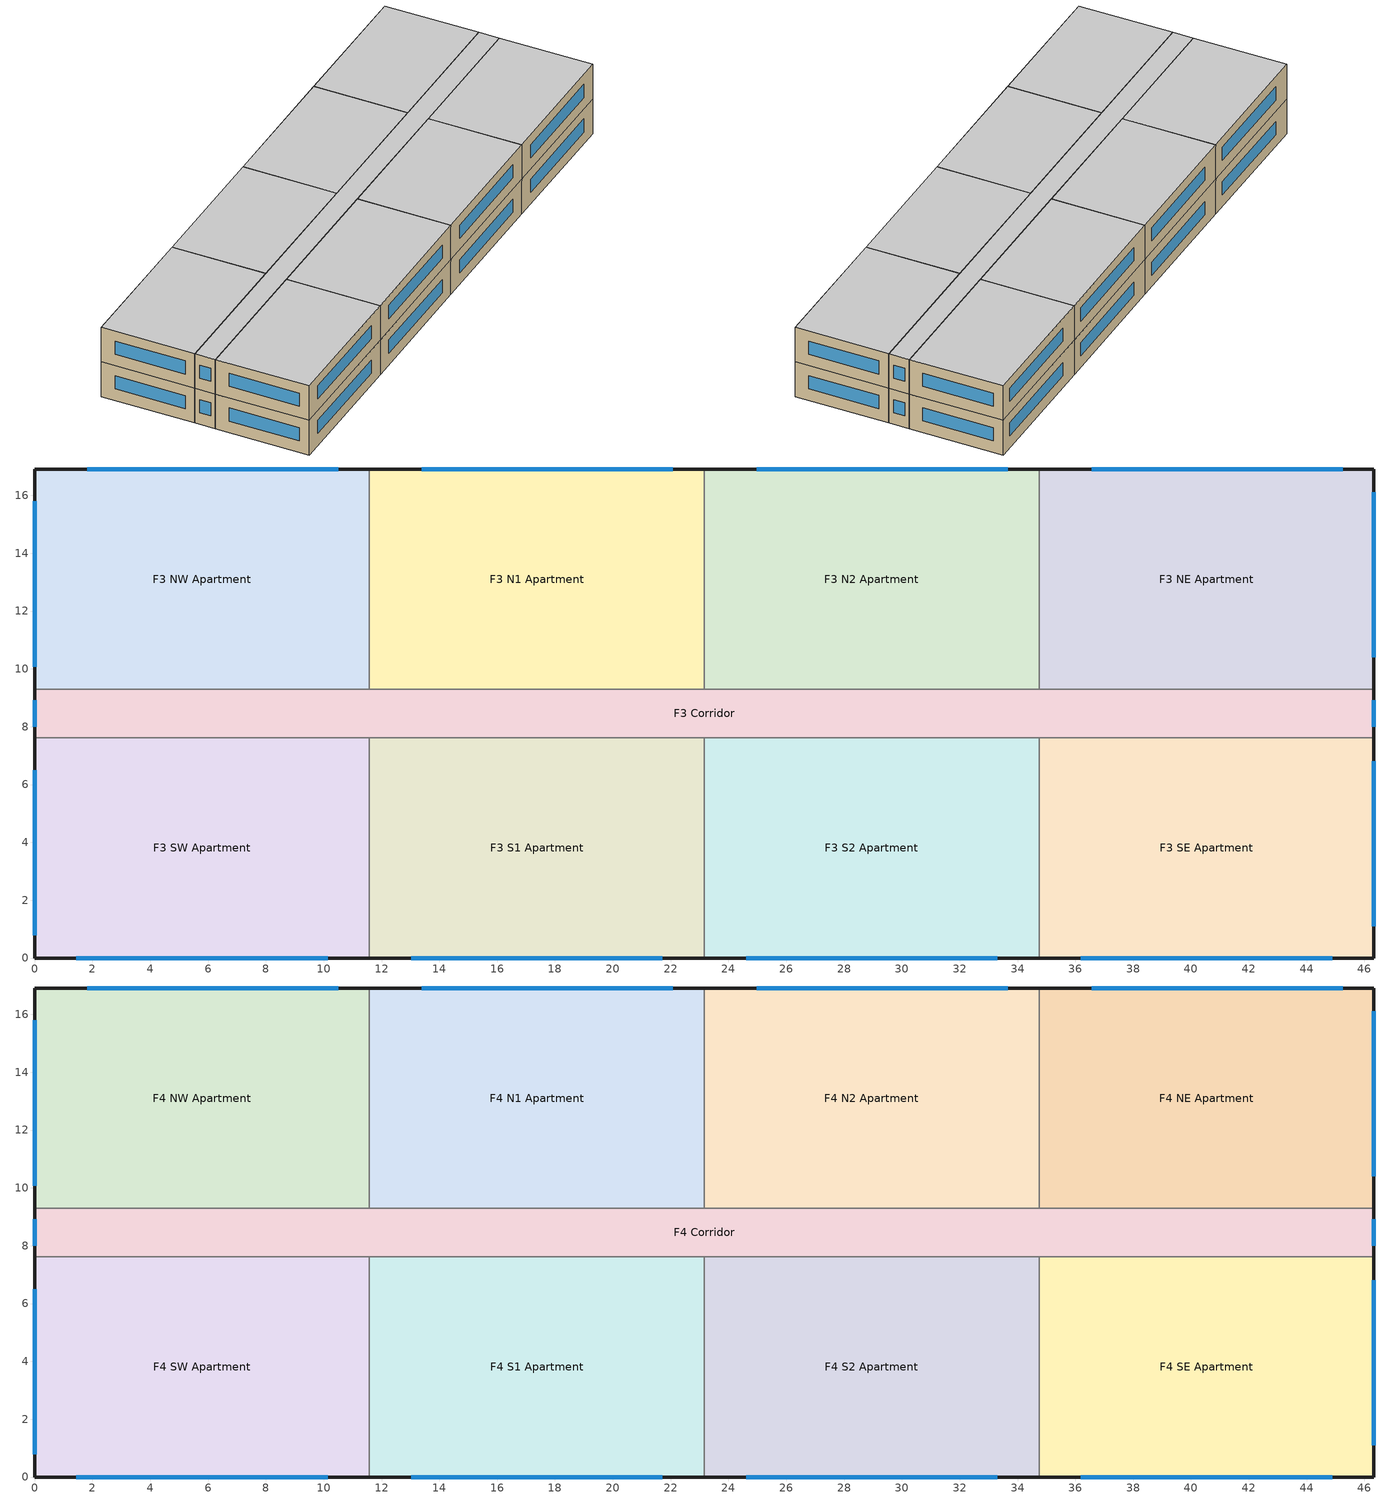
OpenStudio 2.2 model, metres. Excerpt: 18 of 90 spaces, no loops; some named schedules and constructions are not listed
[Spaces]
F3 NE Apartment
 floor to F2 NE Apartment: 46.33,16.92 46.33,9.3 34.75,9.3 34.75,16.92 z6.1
 wall outside: 46.33,9.3 46.33,16.92 34.75,16.92 z6.1:9.14
 wall to F3 N2 Apartment: 34.75,16.92 34.75,9.3 z6.1:9.14
 wall to F3 Corridor: 34.75,9.3 46.33,9.3 z6.1:9.14
 window: 46.33,10.4 46.33,16.11 / 45.25,16.92 36.56,16.92 z7.11:8.27
F3 SE Apartment
 floor to F2 SE Apartment: 46.33,7.62 46.33,0 34.75,0 34.75,7.62 z6.1
 wall outside: 34.75,0 46.33,0 46.33,7.62 z6.1:9.14
 wall to F3 Corridor: 46.33,7.62 34.75,7.62 z6.1:9.14
 wall to F3 S2 Apartment: 34.75,7.62 34.75,0 z6.1:9.14
 window: 36.19,0 44.88,0 / 46.33,1.1 46.33,6.81 z7.11:8.27
F3 N2 Apartment
 floor to F2 N2 Apartment: 34.75,16.92 34.75,9.3 23.16,9.3 23.16,16.92 z6.1
 wall outside: 34.75,16.92 23.16,16.92 z6.1:9.14
 wall to F3 Corridor: 23.16,9.3 34.75,9.3 z6.1:9.14
 wall to F3 N1 Apartment: 23.16,16.92 23.16,9.3 z6.1:9.14
 window: 33.66,16.92 24.98,16.92 z7.11:8.27
F3 NW Apartment
 floor to F2 NW Apartment: 11.58,16.92 11.58,9.3 0,9.3 0,16.92 z6.1
 wall outside: 11.58,16.92 0,16.92 0,9.3 z6.1:9.14
 wall to F3 N1 Apartment: 11.58,9.3 11.58,16.92 z6.1:9.14
 wall to F3 Corridor: 0,9.3 11.58,9.3 z6.1:9.14
 window: 0,15.8 0,10.08 / 10.5,16.92 1.81,16.92 z7.11:8.27
F3 Corridor
 floor to F2 Corridor: 46.33,9.3 46.33,7.62 0,7.62 0,9.3 z6.1
 wall outside: 0,9.3 0,7.62 / 46.33,7.62 46.33,9.3 z6.1:9.14
 wall to F3 S2 Apartment: 23.16,7.62 34.75,7.62 z6.1:9.14
 wall to F3 N1 Apartment: 23.16,9.3 11.58,9.3 z6.1:9.14
 wall to F3 S1 Apartment: 11.58,7.62 23.16,7.62 z6.1:9.14
 wall to F3 SW Apartment: 0,7.62 11.58,7.62 z6.1:9.14
 window: 0,8.91 0,8 / 46.33,8 46.33,8.91 z7.11:8.27
F3 SW Apartment
 floor to F2 SW Apartment: 11.58,7.62 11.58,0 0,0 0,7.62 z6.1
 wall outside: 0,7.62 0,0 11.58,0 z6.1:9.14
 wall to F3 S1 Apartment: 11.58,0 11.58,7.62 z6.1:9.14
 window: 0,6.5 0,0.79 / 1.45,0 10.13,0 z7.11:8.27
F3 N1 Apartment
 floor to F2 N1 Apartment: 23.16,16.92 23.16,9.3 11.58,9.3 11.58,16.92 z6.1
 wall outside: 23.16,16.92 11.58,16.92 z6.1:9.14
 window: 22.08,16.92 13.4,16.92 z7.11:8.27
F3 S2 Apartment
 floor to F2 S2 Apartment: 34.75,7.62 34.75,0 23.16,0 23.16,7.62 z6.1
 wall outside: 23.16,0 34.75,0 z6.1:9.14
 wall to F3 S1 Apartment: 23.16,7.62 23.16,0 z6.1:9.14
 window: 24.61,0 33.3,0 z7.11:8.27
F3 S1 Apartment
 floor to F2 S1 Apartment: 23.16,7.62 23.16,0 11.58,0 11.58,7.62 z6.1
 wall outside: 11.58,0 23.16,0 z6.1:9.14
 window: 13.03,0 21.72,0 z7.11:8.27
F4 NE Apartment
 floor to F3 NE Apartment: 46.33,16.92 46.33,9.3 34.75,9.3 34.75,16.92 z9.14
 wall outside: 46.33,9.3 46.33,16.92 34.75,16.92 z9.14:12.19
 wall to F4 Corridor: 34.75,9.3 46.33,9.3 z9.14:12.19
 wall to F4 N2 Apartment: 34.75,16.92 34.75,9.3 z9.14:12.19
 window: 45.25,16.92 36.56,16.92 / 46.33,10.4 46.33,16.11 z10.16:11.32
 ceiling to M NE Apartment: 46.33,9.3 46.33,16.92 34.75,16.92 34.75,9.3 z12.19
F4 S2 Apartment
 floor to F3 S2 Apartment: 34.75,7.62 34.75,0 23.16,0 23.16,7.62 z9.14
 wall outside: 23.16,0 34.75,0 z9.14:12.19
 wall to F4 S1 Apartment: 23.16,7.62 23.16,0 z9.14:12.19
 wall to F4 Corridor: 34.75,7.62 23.16,7.62 z9.14:12.19
 wall to F4 SE Apartment: 34.75,0 34.75,7.62 z9.14:12.19
 window: 24.61,0 33.3,0 z10.16:11.32
 ceiling to M S2 Apartment: 34.75,0 34.75,7.62 23.16,7.62 23.16,0 z12.19
F4 N2 Apartment
 floor to F3 N2 Apartment: 34.75,16.92 34.75,9.3 23.16,9.3 23.16,16.92 z9.14
 wall outside: 34.75,16.92 23.16,16.92 z9.14:12.19
 wall to F4 Corridor: 23.16,9.3 34.75,9.3 z9.14:12.19
 wall to F4 N1 Apartment: 23.16,16.92 23.16,9.3 z9.14:12.19
 window: 33.66,16.92 24.98,16.92 z10.16:11.32
 ceiling to M N2 Apartment: 34.75,9.3 34.75,16.92 23.16,16.92 23.16,9.3 z12.19
F4 NW Apartment
 floor to F3 NW Apartment: 11.58,16.92 11.58,9.3 0,9.3 0,16.92 z9.14
 wall outside: 11.58,16.92 0,16.92 0,9.3 z9.14:12.19
 wall to F4 N1 Apartment: 11.58,9.3 11.58,16.92 z9.14:12.19
 wall to F4 Corridor: 0,9.3 11.58,9.3 z9.14:12.19
 window: 0,15.8 0,10.08 / 10.5,16.92 1.81,16.92 z10.16:11.32
 ceiling to M NW Apartment: 11.58,9.3 11.58,16.92 0,16.92 0,9.3 z12.19
F4 N1 Apartment
 floor to F3 N1 Apartment: 23.16,16.92 23.16,9.3 11.58,9.3 11.58,16.92 z9.14
 wall outside: 23.16,16.92 11.58,16.92 z9.14:12.19
 wall to F4 Corridor: 11.58,9.3 23.16,9.3 z9.14:12.19
 window: 22.08,16.92 13.4,16.92 z10.16:11.32
 ceiling to M N1 Apartment: 23.16,9.3 23.16,16.92 11.58,16.92 11.58,9.3 z12.19
F4 Corridor
 floor to F3 Corridor: 46.33,9.3 46.33,7.62 0,7.62 0,9.3 z9.14
 wall outside: 0,9.3 0,7.62 / 46.33,7.62 46.33,9.3 z9.14:12.19
 wall to F4 SW Apartment: 0,7.62 11.58,7.62 z9.14:12.19
 wall to F4 S1 Apartment: 11.58,7.62 23.16,7.62 z9.14:12.19
 wall to F4 SE Apartment: 34.75,7.62 46.33,7.62 z9.14:12.19
 window: 0,8.91 0,8 / 46.33,8 46.33,8.91 z10.16:11.32
 ceiling to M Corridor: 46.33,7.62 46.33,9.3 0,9.3 0,7.62 z12.19
F4 SW Apartment
 floor to F3 SW Apartment: 11.58,7.62 11.58,0 0,0 0,7.62 z9.14
 wall outside: 0,7.62 0,0 11.58,0 z9.14:12.19
 wall to F4 S1 Apartment: 11.58,0 11.58,7.62 z9.14:12.19
 window: 1.45,0 10.13,0 / 0,6.5 0,0.79 z10.16:11.32
 ceiling to M SW Apartment: 11.58,0 11.58,7.62 0,7.62 0,0 z12.19
F4 SE Apartment
 floor to F3 SE Apartment: 46.33,7.62 46.33,0 34.75,0 34.75,7.62 z9.14
 wall outside: 34.75,0 46.33,0 46.33,7.62 z9.14:12.19
 window: 36.19,0 44.88,0 / 46.33,1.1 46.33,6.81 z10.16:11.32
 ceiling to M SE Apartment: 46.33,0 46.33,7.62 34.75,7.62 34.75,0 z12.19
F4 S1 Apartment
 floor to F3 S1 Apartment: 23.16,7.62 23.16,0 11.58,0 11.58,7.62 z9.14
 wall outside: 11.58,0 23.16,0 z9.14:12.19
 window: 13.03,0 21.72,0 z10.16:11.32
 ceiling to M S1 Apartment: 23.16,0 23.16,7.62 11.58,7.62 11.58,0 z12.19
[Site]
Edmonton Stony Plain_AB_CAN: Latitude {deg}=53.53; Longitude {deg}=-114.1; Time Zone {hr}=-7; Elevation {m}=723; Terrain=City
[Building]
NECB 2011-HighriseApartment-NECB HDD Method-CAN_AB_Edmonton.711230_CWEC.epw created: 2017-07-10 19:26:14 +0000: North Axis {deg}=0; Default Construction Set=NECB 2011 - HighApt - NECB HDD Method at climate 7a; Standards Number of Stories=10; Standards Number of Above Ground Stories=10; Standards Building Type=HighriseApartment
[Site:GroundTemperature:BuildingSurface]
19.527, 19.502, 19.536, 19.598, 20.002, 21.64, 22.225, 22.375, 21.449, 20.121, 19.802, 19.633
[Site:WaterMainsTemperature]
Calculation Method=Correlation; Annual Average Outdoor Air Temperature {C}=2.69167; Maximum Difference In Monthly Average Outdoor Air Temperatures {deltaC}=27.5
[Material:NoMass]
CP02 CARPET PAD: Roughness=VeryRough; Thermal Resistance {m2-K/W}=0.21648; Thermal Absorptance=0.9; Solar Absorptance=0.7; Visible Absorptance=0.8
[Material]
Name | Roughness | Thickness {m} | Conductivity {W/m-K} | Density {kg/m3} | Specific Heat {J/kg-K} | Thermal Absorptance | Solar Absorptance | Visible Absorptance
100mm Normalweight concrete floor | MediumSmooth | 0.1016 | 2.31 | 2322 | 832
G01 13mm gypsum board | Smooth | 0.0127 | 0.16 | 800 | 1090 | 0.9 | 0.7 | 0.5
G05 25mm wood | MediumSmooth | 0.0254 | 0.15 | 608 | 1630 | 0.9 | 0.5 | 0.5
[Construction]
Typical Interior Floor: 100mm Normalweight concrete floor, CP02 CARPET PAD
Typical Interior Wall: G01 13mm gypsum board, G01 13mm gypsum board
Typical Interior Ceiling: CP02 CARPET PAD, 100mm Normalweight concrete floor
Typical Interior Window: Clear 3mm
Typical Interior Door; Typical Interior Partition: G05 25mm wood
Customized Fenestration: cond=0.220 tvis=0.220 tsol=0.232: Customized Fenestration:: cond=0.220 tvis=0.220 tsol=0.232
Customized Fenestration: cond=0.220 tvis=0.441 tsol=0.279: Customized Fenestration:: cond=0.220 tvis=0.441 tsol=0.279
Customized Fenestration: cond=0.220 tvis=0.294 tsol=0.332: Customized Fenestration:: cond=0.220 tvis=0.294 tsol=0.332
Customized Fenestration: cond=0.220 tvis=0.898 tsol=0.837: Customized Fenestration:: cond=0.220 tvis=0.898 tsol=0.837
[DefaultConstructionSet]
NECB 2011 - HighApt - NECB HDD Method at climate 7a: Default Exterior Surface Constructions=NECB 2011 - HighApt - NECB HDD Method at climate 7a; Default Interior Surface Constructions=Default Surface Constructions 2; Default Ground Contact Surface Constructions=NECB 2011 - HighApt - NECB HDD Method at climate 7a 1; Default Exterior SubSurface Constructions=NECB 2011 - HighApt - NECB HDD Method at climate 7a; Default Interior SubSurface Constructions=Default Sub Surface Constructions 2; Interior Partition Construction=Typical Interior Partition
[DefaultSurfaceConstructions]
Name | Floor Construction | Wall Construction | Roof Ceiling Construction
Default Surface Constructions 2 | Typical Interior Floor | Typical Interior Wall | Typical Interior Ceiling
NECB 2011 - HighApt - NECB HDD Method at climate 7a | Customized opaque construction {25c85251-027f-4c4b-98d0-4d19ed811743} to conductance of 0.162 | Customized opaque construction {98fcf8a0-a023-402f-bc29-6b7dec0f4dfb} to conductance of 0.21 | Customized opaque construction {1528f22e-4cac-46f9-995e-7918e04bde54} to conductance of 0.162
NECB 2011 - HighApt - NECB HDD Method at climate 7a 1 | Customized opaque construction {a22f54b7-8d13-4159-bda5-802b874b8101} to conductance of 0.757 | Customized opaque construction {a22f54b7-8d13-4159-bda5-802b874b8101} to conductance of 0.284 | Customized opaque construction {a22f54b7-8d13-4159-bda5-802b874b8101} to conductance of 0.284
[DefaultSubSurfaceConstructions]
Name | Fixed Window Construction | Operable Window Construction | Door Construction | Glass Door Construction | Overhead Door Construction | Skylight Construction | Tubular Daylight Dome Construction | Tubular Daylight Diffuser Construction
Default Sub Surface Constructions 2 | Typical Interior Window | Typical Interior Window | Typical Interior Door
NECB 2011 - HighApt - NECB HDD Method at climate 7a | Customized Fenestration: cond=0.220 tvis=0.220 tsol=0.232 | Customized Fenestration: cond=0.220 tvis=0.220 tsol=0.232 | Customized opaque construction {4e6353cc-8e0a-4ae5-9cff-51b01faeae3c} to conductance of 2.2 | Customized Fenestration: cond=0.220 tvis=0.441 tsol=0.279 | Customized opaque construction {21e9142a-7cf5-465e-b68c-4949bd669524} to conductance of 2.2 | Customized Fenestration: cond=0.220 tvis=0.294 tsol=0.332 | Customized Fenestration: cond=0.220 tvis=0.898 tsol=0.837 | Customized Fenestration: cond=0.220 tvis=0.898 tsol=0.837
[WindowMaterial:Glazing]
Clear 3mm: Optical Data Type=SpectralAverage; Thickness {m}=0.003; Solar Transmittance at Normal Incidence=0.837; Front Side Solar Reflectance at Normal Incidence=0.075; Back Side Solar Reflectance at Normal Incidence=0.075; Visible Transmittance at Normal Incidence=0.898; Front Side Visible Reflectance at Normal Incidence=0.081; Back Side Visible Reflectance at Normal Incidence=0.081; Infrared Transmittance at Normal Incidence=0; Front Side Infrared Hemispherical Emissivity=0.84; Back Side Infrared Hemispherical Emissivity=0.84; Conductivity {W/m-K}=0.9; Dirt Correction Factor for Solar and Visible Transmittance=1; Solar Diffusing=No
[WindowMaterial:SimpleGlazingSystem] U-Factor {W/m2-K}=2.2; Solar Heat Gain Coefficient=0.6; Visible Transmittance=0.21
Customized Fenestration:: cond=0.220 tvis=0.220 tsol=0.232; Customized Fenestration:: cond=0.220 tvis=0.441 tsol=0.279; Customized Fenestration:: cond=0.220 tvis=0.294 tsol=0.332; Customized Fenestration:: cond=0.220 tvis=0.898 tsol=0.837
[Space] Part of Total Floor Area=Yes
Name | Space Type | Building Story | Thermal Zone
F4 N1 Apartment | Space Function Dwelling Unit(s) | Building Story 4 | Sp-F4 N1 Apartment Sys-1 Flr-8 Sch-G HPlcmt-north ZN
F4 S2 Apartment | Space Function Dwelling Unit(s) | Building Story 4 | Sp-F4 S2 Apartment Sys-1 Flr-8 Sch-G HPlcmt-south ZN
F3 SE Apartment | Space Function Dwelling Unit(s) | Building Story 3 | Sp-F3 SE Apartment Sys-1 Flr-9 Sch-G HPlcmt-south ZN
F3 NW Apartment | Space Function Dwelling Unit(s) | Building Story 3 | Sp-F3 NW Apartment Sys-1 Flr-9 Sch-G HPlcmt-north ZN
F4 S1 Apartment | Space Function Dwelling Unit(s) | Building Story 4 | Sp-F4 S1 Apartment Sys-1 Flr-8 Sch-G HPlcmt-south ZN
F4 NE Apartment | Space Function Dwelling Unit(s) | Building Story 4 | Sp-F4 NE Apartment Sys-1 Flr-8 Sch-G HPlcmt-north ZN
F3 N1 Apartment | Space Function Dwelling Unit(s) | Building Story 3 | Sp-F3 N1 Apartment Sys-1 Flr-9 Sch-G HPlcmt-north ZN
F4 SW Apartment | Space Function Dwelling Unit(s) | Building Story 4 | Sp-F4 SW Apartment Sys-1 Flr-8 Sch-G HPlcmt-south ZN
F3 NE Apartment | Space Function Dwelling Unit(s) | Building Story 3 | Sp-F3 NE Apartment Sys-1 Flr-9 Sch-G HPlcmt-north ZN
F4 N2 Apartment | Space Function Dwelling Unit(s) | Building Story 4 | Sp-F4 N2 Apartment Sys-1 Flr-8 Sch-G HPlcmt-north ZN
F4 NW Apartment | Space Function Dwelling Unit(s) | Building Story 4 | Sp-F4 NW Apartment Sys-1 Flr-8 Sch-G HPlcmt-north ZN
F4 Corridor | Space Function Corr. < 2.4m wide-sch-G | Building Story 4 | Sp-F4 Corridor Sys-1 Flr-8 Sch-G HPlcmt-east ZN
F3 S1 Apartment | Space Function Dwelling Unit(s) | Building Story 3 | Sp-F3 S1 Apartment Sys-1 Flr-9 Sch-G HPlcmt-south ZN
F3 N2 Apartment | Space Function Dwelling Unit(s) | Building Story 3 | Sp-F3 N2 Apartment Sys-1 Flr-9 Sch-G HPlcmt-north ZN
F3 S2 Apartment | Space Function Dwelling Unit(s) | Building Story 3 | Sp-F3 S2 Apartment Sys-1 Flr-9 Sch-G HPlcmt-south ZN
F3 Corridor | Space Function Corr. < 2.4m wide-sch-G | Building Story 3 | Sp-F3 Corridor Sys-1 Flr-9 Sch-G HPlcmt-east ZN
F3 SW Apartment | Space Function Dwelling Unit(s) | Building Story 3 | Sp-F3 SW Apartment Sys-1 Flr-9 Sch-G HPlcmt-south ZN
F4 SE Apartment | Space Function Dwelling Unit(s) | Building Story 4 | Sp-F4 SE Apartment Sys-1 Flr-8 Sch-G HPlcmt-south ZN
[BuildingStory]
Name | Nominal Z Coordinate {m}
Building Story 3 | 6.0957
Building Story 4 | 9.1435
[People:Definition] Number of People Calculation Method=People/Area; Fraction Radiant=0.3
Name | People per Space Floor Area {person/m2}
Space Function Corr. < 2.4m wide-sch-G People Definition | 0.0100104
Space Function Dwelling Unit(s) People Definition | 0.0166841
[People]
Space Function Corr. < 2.4m wide-sch-G People: People Definition=Space Function Corr. < 2.4m wide-sch-G People Definition; Space or SpaceType=Space Function Corr. < 2.4m wide-sch-G; Work Efficiency Schedule=Work Efficiency Schedule; Clothing Insulation Schedule=Clothing Schedule; Air Velocity Schedule=Air Velocity Schedule
[Lights:Definition] Design Level Calculation Method=Watts/Area; Fraction Radiant=0.5; Fraction Visible=0.2
Name | Watts per Space Floor Area {W/m2}
Space Function Corr. < 2.4m wide-sch-G Lights Definition | 8.39993
Space Function Dwelling Unit(s) Lights Definition | 4.99996
[Lights]
Space Function Corr. < 2.4m wide-sch-G Lights: Lights Definition=Space Function Corr. < 2.4m wide-sch-G Lights Definition; Space or SpaceType=Space Function Corr. < 2.4m wide-sch-G
[ThermostatSetpoint:DualSetpoint] Heating Setpoint Temperature Schedule=NECB-G-Thermostat Setpoint-Heating; Cooling Setpoint Temperature Schedule=NECB-G-Thermostat Setpoint-Cooling
Space Function Dwelling Unit(s) Thermostat 135; Space Function Dwelling Unit(s) Thermostat 136; Space Function Dwelling Unit(s) Thermostat 137; Space Function Dwelling Unit(s) Thermostat 138; Space Function Corr. < 2.4m wide-sch-G Thermostat 18; Space Function Dwelling Unit(s) Thermostat 139; Space Function Dwelling Unit(s) Thermostat 140; Space Function Dwelling Unit(s) Thermostat 141; Space Function Dwelling Unit(s) Thermostat 142; Space Function Dwelling Unit(s) Thermostat 143; Space Function Dwelling Unit(s) Thermostat 144; Space Function Dwelling Unit(s) Thermostat 145; Space Function Dwelling Unit(s) Thermostat 146; Space Function Corr. < 2.4m wide-sch-G Thermostat 19; Space Function Dwelling Unit(s) Thermostat 147; Space Function Dwelling Unit(s) Thermostat 148; Space Function Dwelling Unit(s) Thermostat 149; Space Function Dwelling Unit(s) Thermostat 150
[ElectricEquipment:Definition]
Space Function Dwelling Unit(s) Elec Equip Definition: Design Level Calculation Method=Watts/Area; Watts per Space Floor Area {W/m2}=4.99996; Fraction Radiant=0.5
[SpaceInfiltration:DesignFlowRate] Schedule=Always On Discrete; Design Flow Rate Calculation Method=Flow/ExteriorArea; Flow per Exterior Surface Area {m3/s-m2}=0.00025; Constant Term Coefficient=0; Temperature Term Coefficient=0; Velocity Term Coefficient=0.224; Velocity Squared Term Coefficient=0
Name | Space or SpaceType
F3 Corridor Infiltration | F3 Corridor
F3 N1 Apartment Infiltration | F3 N1 Apartment
F3 N2 Apartment Infiltration | F3 N2 Apartment
F3 NE Apartment Infiltration | F3 NE Apartment
F3 NW Apartment Infiltration | F3 NW Apartment
F3 S1 Apartment Infiltration | F3 S1 Apartment
F3 S2 Apartment Infiltration | F3 S2 Apartment
F3 SE Apartment Infiltration | F3 SE Apartment
F3 SW Apartment Infiltration | F3 SW Apartment
F4 Corridor Infiltration | F4 Corridor
F4 N1 Apartment Infiltration | F4 N1 Apartment
F4 N2 Apartment Infiltration | F4 N2 Apartment
F4 NE Apartment Infiltration | F4 NE Apartment
F4 NW Apartment Infiltration | F4 NW Apartment
F4 S1 Apartment Infiltration | F4 S1 Apartment
F4 S2 Apartment Infiltration | F4 S2 Apartment
F4 SE Apartment Infiltration | F4 SE Apartment
F4 SW Apartment Infiltration | F4 SW Apartment
[ThermalZone] Use Ideal Air Loads=No
Name | Thermostat
Sp-F4 N2 Apartment Sys-1 Flr-8 Sch-G HPlcmt-north ZN | Space Function Dwelling Unit(s) Thermostat 135
Sp-F4 NE Apartment Sys-1 Flr-8 Sch-G HPlcmt-north ZN | Space Function Dwelling Unit(s) Thermostat 136
Sp-F4 NW Apartment Sys-1 Flr-8 Sch-G HPlcmt-north ZN | Space Function Dwelling Unit(s) Thermostat 137
Sp-F4 N1 Apartment Sys-1 Flr-8 Sch-G HPlcmt-north ZN | Space Function Dwelling Unit(s) Thermostat 138
Sp-F4 Corridor Sys-1 Flr-8 Sch-G HPlcmt-east ZN | Space Function Corr. < 2.4m wide-sch-G Thermostat 18
Sp-F4 S2 Apartment Sys-1 Flr-8 Sch-G HPlcmt-south ZN | Space Function Dwelling Unit(s) Thermostat 139
Sp-F4 SW Apartment Sys-1 Flr-8 Sch-G HPlcmt-south ZN | Space Function Dwelling Unit(s) Thermostat 140
Sp-F4 S1 Apartment Sys-1 Flr-8 Sch-G HPlcmt-south ZN | Space Function Dwelling Unit(s) Thermostat 141
Sp-F4 SE Apartment Sys-1 Flr-8 Sch-G HPlcmt-south ZN | Space Function Dwelling Unit(s) Thermostat 142
Sp-F3 N1 Apartment Sys-1 Flr-9 Sch-G HPlcmt-north ZN | Space Function Dwelling Unit(s) Thermostat 143
Sp-F3 NW Apartment Sys-1 Flr-9 Sch-G HPlcmt-north ZN | Space Function Dwelling Unit(s) Thermostat 144
Sp-F3 N2 Apartment Sys-1 Flr-9 Sch-G HPlcmt-north ZN | Space Function Dwelling Unit(s) Thermostat 145
Sp-F3 NE Apartment Sys-1 Flr-9 Sch-G HPlcmt-north ZN | Space Function Dwelling Unit(s) Thermostat 146
Sp-F3 Corridor Sys-1 Flr-9 Sch-G HPlcmt-east ZN | Space Function Corr. < 2.4m wide-sch-G Thermostat 19
Sp-F3 SE Apartment Sys-1 Flr-9 Sch-G HPlcmt-south ZN | Space Function Dwelling Unit(s) Thermostat 147
Sp-F3 SW Apartment Sys-1 Flr-9 Sch-G HPlcmt-south ZN | Space Function Dwelling Unit(s) Thermostat 148
Sp-F3 S2 Apartment Sys-1 Flr-9 Sch-G HPlcmt-south ZN | Space Function Dwelling Unit(s) Thermostat 149
Sp-F3 S1 Apartment Sys-1 Flr-9 Sch-G HPlcmt-south ZN | Space Function Dwelling Unit(s) Thermostat 150
